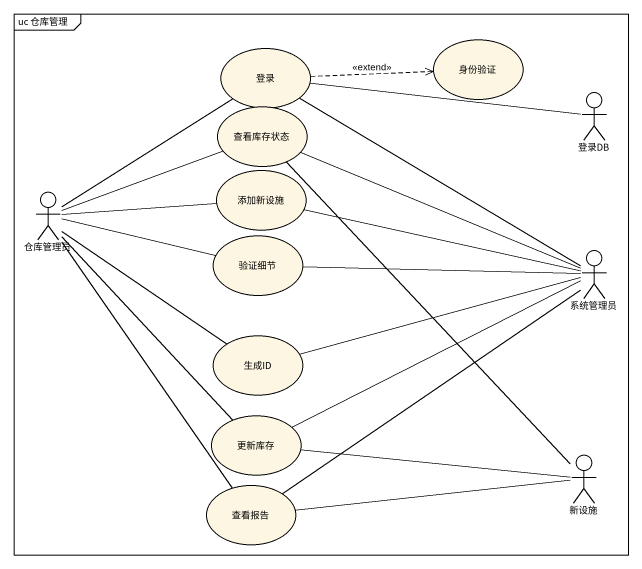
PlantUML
@startuml
mainframe uc 仓库管理
usecase 身份验证
usecase 登录
usecase 查看库存状态
actor 登录DB
actor 仓库管理员
usecase 添加新设施
usecase 验证细节
actor 系统管理员
usecase 生成ID
usecase 更新库存
actor 新设施
usecase 查看报告
登录 .right.> 身份验证 : <<extend>>
登录DB -left- 登录
仓库管理员 -up- 登录
仓库管理员 -right- 查看库存状态
仓库管理员 -right- 添加新设施
仓库管理员 -right- 验证细节
仓库管理员 -- 生成ID
仓库管理员 -- 更新库存
仓库管理员 -- 查看报告
系统管理员 -up- 登录
系统管理员 -left- 查看库存状态
系统管理员 -left- 添加新设施
系统管理员 -left- 验证细节
系统管理员 -left- 生成ID
系统管理员 -left- 更新库存
系统管理员 -- 查看报告
新设施 -up- 查看库存状态
新设施 -left- 更新库存
新设施 -left- 查看报告
@enduml
